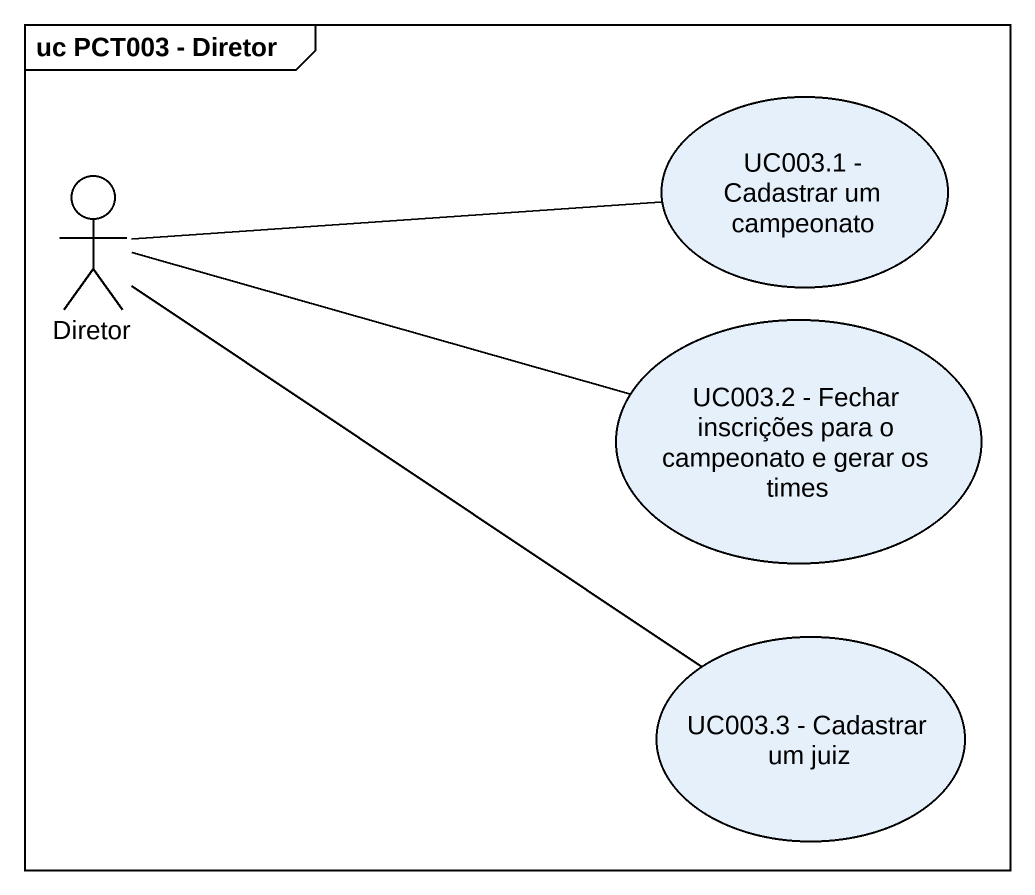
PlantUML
@startuml
mainframe uc PCT003 - Diretor
actor Diretor
usecase "UC003.1 - Cadastrar um campeonato" as UC003_1_Cadastrar_um
usecase "UC003.2 - Fechar inscrições para o campeonato e gerar os times" as UC003_2_Fechar_inscrições
usecase "UC003.3 - Cadastrar um juiz" as UC003_3_Cadastrar_um_juiz
Diretor -right- UC003_1_Cadastrar_um
Diretor -right- UC003_2_Fechar_inscrições
Diretor -- UC003_3_Cadastrar_um_juiz
@enduml
